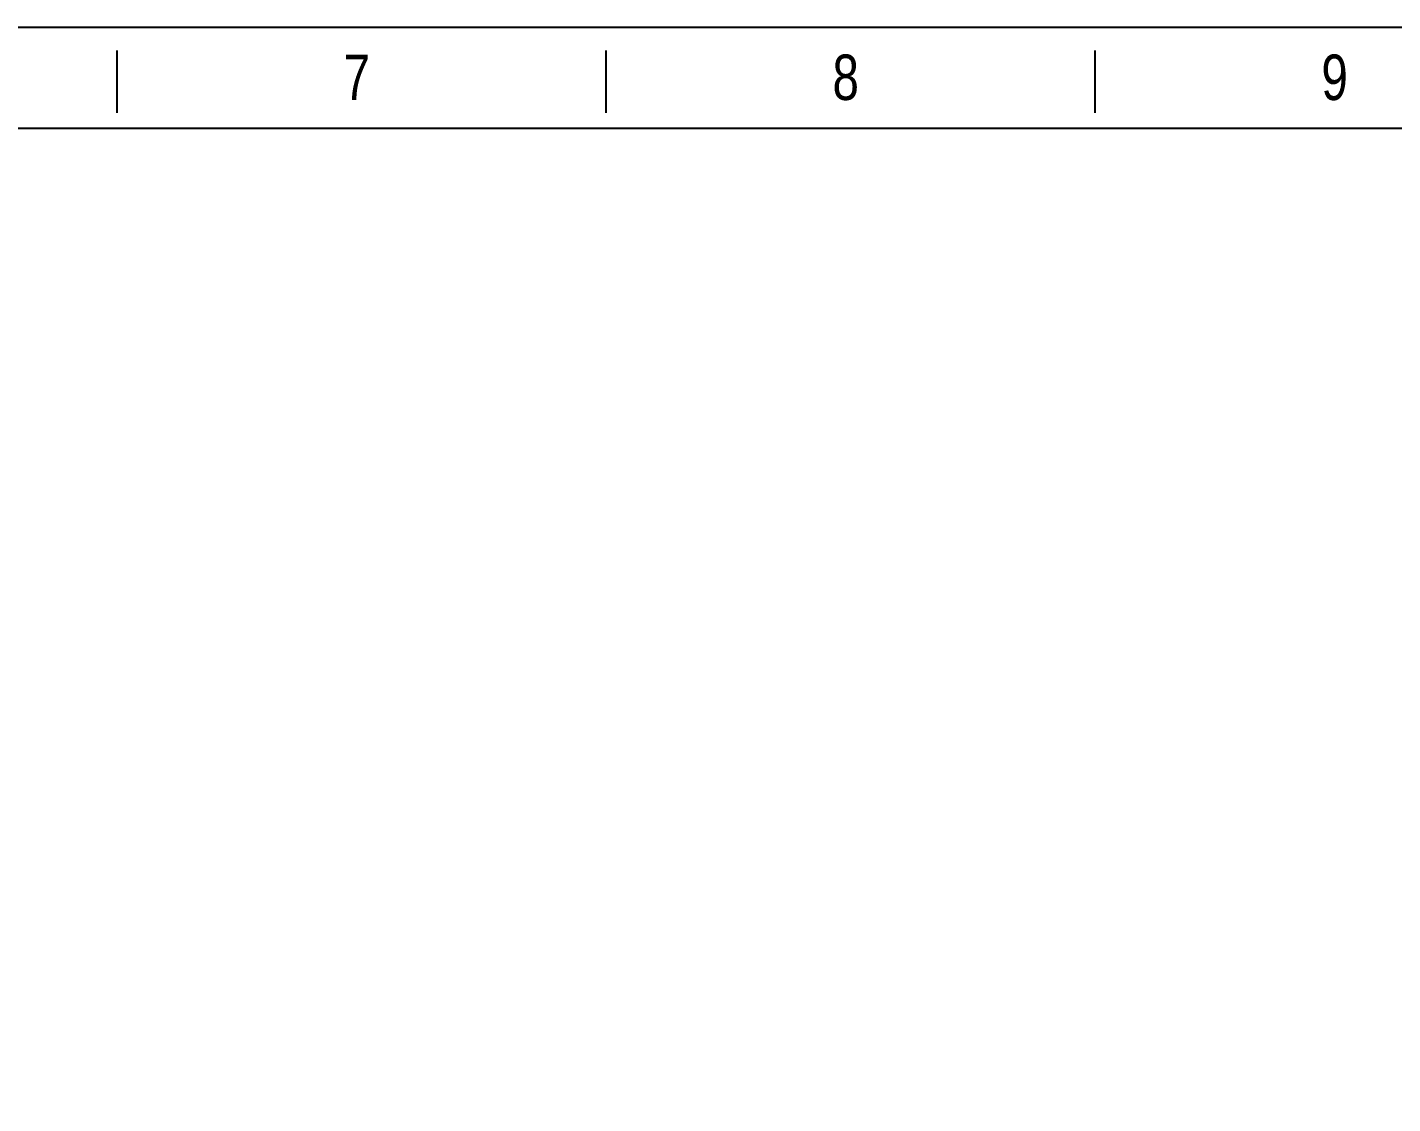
# Model space of a CAD drawing. Header units: millimetres. Extents: x 562 to 17351, y 2396 to 6995.
# Drawn here: x 13907 to 15462, y 5769 to 6995 of the extents above; entities that cross this region are included whole.
import ezdxf

# ---------------------------------------------------------------- set-up
doc = ezdxf.new("R2010")
doc.units = ezdxf.units.MM
doc.styles.add('CKSTANDARD', font='arial.ttf')
doc.styles.add('Roamns', font='romans.shx')

# ---------------------------------------------------------------- blocks, each defined once
blk = doc.blocks.new('standard template')
for p, q in [((18932.5, 30728.2), (18932.5, 30325.4)), ((22104.2, 30728.2), (22104.2, 30325.4)), ((25275.9, 30728.2), (25275.9, 30325.4))]:
    blk.add_line(p, q)
blk.add_lwpolyline([(37962.6, 4700.3), (-97.5, 4700.3), (-97.5, 30879.2), (37962.6, 30879.2)], close=True)
at = {"color": 7}
blk.add_lwpolyline([(456.3, 6673.6), (456.3, 5963.9), (456.3, 5254.1), (456.3, 30225.9), (37408.8, 30225.9), (37408.8, 5254.1)], dxfattribs=at)
at = {"style": 'CKSTANDARD', "width": 0.75}
for s, p in [('7', (20403, 30407.9)), ('8', (23574.7, 30407.9)), ('9', (26746.3, 30407.9))]:
    blk.add_text(s, height=294.8, dxfattribs=at).set_placement(p)
at = {"style": 'Roamns'}
for tag, p in [('PAGE_NAME', (27466, 7593.7)), ('PROJECT_NAME', (27466, 6883.9)), ('DRAWN_NAME', (27466, 6174.1)), ('VERSION', (34241, 6174.1)), ('SELECT_DATA', (27466, 5464.4)), ('PAGE_NUMBER', (34241, 5464.4))]:
    blk.add_attdef(tag, p, '', height=284.5, dxfattribs=at)

msp = doc.modelspace()

# ---------------------------------------------------------------- block references
at = {"transparency": 33554595, "xscale": 0.175619068910255, "yscale": 0.175619068910255, "zscale": 0.175619068910255}
msp.add_blockref('standard template', (10684.0703, 1572.2905), dxfattribs=at)

doc.saveas('drawing.dxf')
